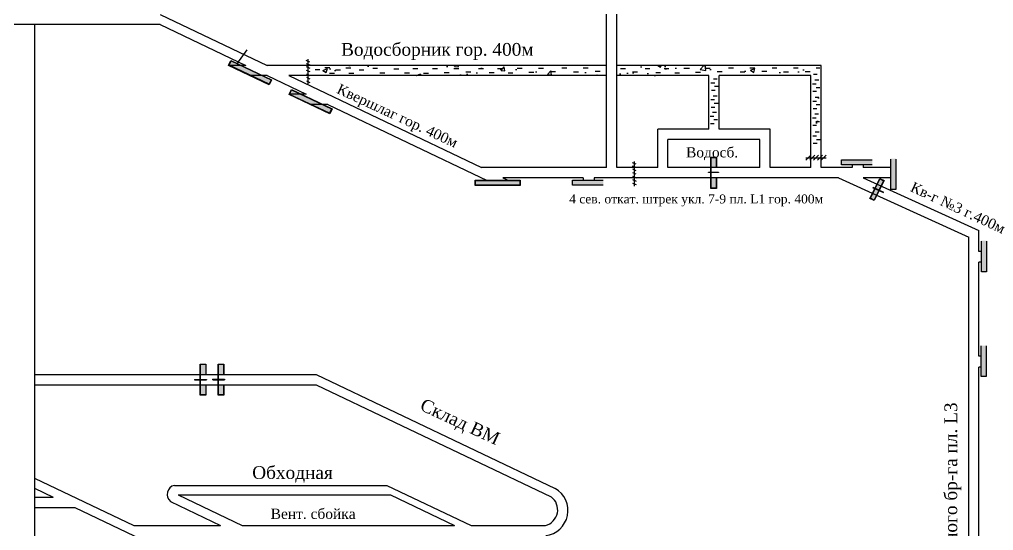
# Model space of a CAD drawing. Header units: millimetres. Extents: x -1215 to 285, y -425 to 439.
# Drawn here: x -432.4 to -51.1, y -121.2 to 78.9 of the extents above; entities that cross this region are included whole.
import ezdxf

# ---------------------------------------------------------------- set-up
doc = ezdxf.new("R2010")
doc.units = ezdxf.units.MM
doc.layers.add('Двери', color=7, linetype='Continuous')
doc.layers.add('Перемычки 01', color=7, linetype='Continuous')
doc.styles.get("Standard").update_dxf_attribs({"font": 'TIMES.TTF', "height": 10})

msp = doc.modelspace()

# ---------------------------------------------------------------- hatches: boundary and pattern name
h = msp.add_hatch()
h.set_pattern_fill('AR-CONC', scale=0.1, style=0)
h.paths.add_polyline_path([(-202.56, 56.89), (-202.56, 60.89), (-316.53, 60.89), (-316.53, 57.39), (-316.03, 56.89)])
h.paths.add_polyline_path([(-162.56, 56.89), (-158.56, 56.89), (-122.56, 56.89), (-122.56, 24.73), (-119.06, 24.73), (-118.56, 25.23), (-118.56, 60.89), (-198.56, 60.89), (-198.56, 56.89)])
h = msp.add_hatch(color=256)
h.paths.add_polyline_path([(-158.74, 19.08), (-161.66, 19.08), (-161.66, 18.91), (-158.74, 18.91)])
h.paths.add_polyline_path([(-161.76, 19.08), (-162.7, 19.08), (-162.7, 18.91), (-161.76, 18.91)])
h = msp.add_hatch(color=256)
h.paths.add_polyline_path([(-93.95, 15.79), (-95.63, 16.62), (-99.46, 8.84), (-97.77, 8.02)])
h.paths.add_polyline_path([(-94.12, 15.74), (-95.57, 16.45), (-99.29, 8.9), (-97.83, 8.18)], flags=16)
for points in [[(-98.41, 13.23), (-98.47, 13.09), (-96.36, 12.11), (-96.3, 12.24)], [(-94.23, 11.12), (-94.17, 11.25), (-96.21, 12.2), (-96.27, 12.07)]]:
    msp.add_hatch(color=256).paths.add_polyline_path(points)
at = {"layer": 'Двери'}
h = msp.add_hatch(color=256, dxfattribs=at)
h.paths.add_polyline_path([(-159.56, 20.86), (-159.56, 24.96), (-161.76, 24.96), (-161.76, 20.86), (-161.66, 20.86), (-161.66, 24.86), (-159.66, 24.86), (-159.66, 20.86)])
h.paths.add_polyline_path([(-161.66, 16.86), (-161.66, 20.86), (-161.76, 20.86), (-161.76, 16.86)])
h.paths.add_polyline_path([(-159.56, 12.76), (-159.56, 16.86), (-159.66, 16.86), (-159.66, 12.86), (-161.66, 12.86), (-161.66, 16.86), (-161.76, 16.86), (-161.76, 12.76)])
h = msp.add_hatch(color=3, dxfattribs=at)
h.paths.add_polyline_path([(-159.66, 24.86), (-161.66, 24.86), (-161.66, 20.86), (-159.66, 20.86)])
h.paths.add_polyline_path([(-161.66, 12.86), (-159.66, 12.86), (-159.66, 16.86), (-161.66, 16.86)])
h = msp.add_hatch(color=256, dxfattribs=at)
h.paths.add_polyline_path([(-359.41, -60.15), (-359.41, -56.05), (-361.61, -56.05), (-361.61, -60.15), (-361.51, -60.15), (-361.51, -56.15), (-359.51, -56.15), (-359.51, -60.15)])
h.paths.add_polyline_path([(-361.51, -64.15), (-361.51, -60.15), (-361.61, -60.15), (-361.61, -64.15)])
h.paths.add_polyline_path([(-359.41, -68.25), (-359.41, -64.15), (-359.51, -64.15), (-359.51, -68.15), (-361.51, -68.15), (-361.51, -64.15), (-361.61, -64.15), (-361.61, -68.25)])
h = msp.add_hatch(color=3, dxfattribs=at)
h.paths.add_polyline_path([(-359.51, -56.15), (-361.51, -56.15), (-361.51, -60.15), (-359.51, -60.15)])
h.paths.add_polyline_path([(-361.51, -68.15), (-359.51, -68.15), (-359.51, -64.15), (-361.51, -64.15)])
h = msp.add_hatch(color=256, dxfattribs=at)
h.paths.add_polyline_path([(-352.39, -60.15), (-352.39, -56.05), (-354.59, -56.05), (-354.59, -60.15), (-354.49, -60.15), (-354.49, -56.15), (-352.49, -56.15), (-352.49, -60.15)])
h.paths.add_polyline_path([(-354.49, -64.15), (-354.49, -60.15), (-354.59, -60.15), (-354.59, -64.15)])
h.paths.add_polyline_path([(-352.39, -68.25), (-352.39, -64.15), (-352.49, -64.15), (-352.49, -68.15), (-354.49, -68.15), (-354.49, -64.15), (-354.59, -64.15), (-354.59, -68.25)])
h = msp.add_hatch(color=3, dxfattribs=at)
h.paths.add_polyline_path([(-352.49, -56.15), (-354.49, -56.15), (-354.49, -60.15), (-352.49, -60.15)])
h.paths.add_polyline_path([(-354.49, -68.15), (-352.49, -68.15), (-352.49, -64.15), (-354.49, -64.15)])
at = {"layer": 'Перемычки 01'}
h = msp.add_hatch(color=256, dxfattribs=at)
h.paths.add_polyline_path([(-349.63, 62.83), (-350.55, 60.89), (-334.64, 53.36), (-333.72, 55.31)])
h.paths.add_polyline_path([(-333.89, 55.25), (-334.7, 53.53), (-350.38, 60.95), (-349.57, 62.66)], flags=16)
for points in [[(-349.57, 62.66), (-350.38, 60.95), (-334.7, 53.53), (-333.89, 55.25)], [(-325.9, 51.28), (-326.71, 49.57), (-311.03, 42.15), (-310.22, 43.86)], [(-253.9, 15.84), (-253.9, 13.94), (-236.56, 13.94), (-236.56, 15.84)], [(-99.29, 8.9), (-97.83, 8.18), (-94.12, 15.74), (-95.57, 16.45)]]:
    msp.add_hatch(color=3, dxfattribs=at).paths.add_polyline_path(points)
h = msp.add_hatch(color=256, dxfattribs=at)
h.paths.add_polyline_path([(-325.96, 51.45), (-326.88, 49.5), (-310.97, 41.98), (-310.05, 43.92)])
h.paths.add_polyline_path([(-310.22, 43.86), (-311.03, 42.15), (-326.71, 49.57), (-325.9, 51.28)], flags=16)
h = msp.add_hatch(color=256, dxfattribs=at)
h.paths.add_polyline_path([(-110.77, 21.85), (-106.67, 21.85), (-106.67, 21.95), (-110.67, 21.95), (-110.67, 23.95), (-106.67, 23.95), (-106.67, 24.05), (-110.77, 24.05)])
h.paths.add_polyline_path([(-106.67, 21.95), (-106.67, 21.85), (-98.57, 21.84), (-98.57, 24.04), (-106.67, 24.05), (-106.67, 23.95), (-98.67, 23.94), (-98.67, 21.94)])
h = msp.add_hatch(color=3, dxfattribs=at)
h.paths.add_polyline_path([(-110.67, 23.95), (-110.67, 21.95), (-106.67, 21.95), (-106.67, 23.95)])
h.paths.add_polyline_path([(-102.67, 21.94), (-102.67, 23.94), (-106.67, 23.95), (-106.67, 21.95)])
h.paths.add_polyline_path([(-102.67, 21.94), (-98.67, 21.94), (-98.67, 23.94), (-102.67, 23.94)])
h = msp.add_hatch(color=256, dxfattribs=at)
h.paths.add_polyline_path([(-89.26, 12.14), (-89.26, 16.24), (-89.36, 16.24), (-89.36, 12.24), (-91.36, 12.24), (-91.36, 16.24), (-91.46, 16.24), (-91.46, 12.14)])
h.paths.add_polyline_path([(-89.36, 16.24), (-89.26, 16.24), (-89.26, 24.34), (-91.46, 24.34), (-91.46, 16.24), (-91.36, 16.24), (-91.36, 24.24), (-89.36, 24.24)])
h = msp.add_hatch(color=3, dxfattribs=at)
h.paths.add_polyline_path([(-91.36, 12.24), (-89.36, 12.24), (-89.36, 16.24), (-91.36, 16.24)])
h.paths.add_polyline_path([(-89.36, 20.24), (-91.36, 20.24), (-91.36, 16.24), (-89.36, 16.24)])
h.paths.add_polyline_path([(-89.36, 20.24), (-89.36, 24.24), (-91.36, 24.24), (-91.36, 20.24)])
h = msp.add_hatch(color=256, dxfattribs=at)
h.paths.add_polyline_path([(-254.03, 15.97), (-254.03, 13.82), (-236.43, 13.82), (-236.43, 15.97)])
h.paths.add_polyline_path([(-236.56, 15.84), (-236.56, 13.94), (-253.9, 13.94), (-253.9, 15.84)], flags=16)
h = msp.add_hatch(color=256, dxfattribs=at)
h.paths.add_polyline_path([(-216.06, 13.89), (-211.96, 13.88), (-211.96, 13.98), (-215.96, 13.99), (-215.96, 15.99), (-211.96, 15.98), (-211.96, 16.08), (-216.06, 16.09)])
h.paths.add_polyline_path([(-211.96, 13.98), (-211.96, 13.88), (-203.86, 13.87), (-203.86, 16.07), (-211.96, 16.08), (-211.96, 15.98), (-203.96, 15.97), (-203.96, 13.97)])
h = msp.add_hatch(color=3, dxfattribs=at)
h.paths.add_polyline_path([(-215.96, 15.99), (-215.96, 13.99), (-211.96, 13.98), (-211.96, 15.98)])
h.paths.add_polyline_path([(-207.96, 13.98), (-207.96, 15.98), (-211.96, 15.98), (-211.96, 13.98)])
h.paths.add_polyline_path([(-207.96, 13.98), (-203.96, 13.97), (-203.96, 15.97), (-207.96, 15.98)])
h = msp.add_hatch(color=256, dxfattribs=at)
h.paths.add_polyline_path([(-53.76, -19.98), (-53.76, -15.88), (-53.86, -15.88), (-53.86, -19.88), (-55.86, -19.88), (-55.86, -15.88), (-55.96, -15.88), (-55.96, -19.98)])
h.paths.add_polyline_path([(-53.86, -15.88), (-53.76, -15.88), (-53.76, -7.78), (-55.96, -7.78), (-55.96, -15.88), (-55.86, -15.88), (-55.86, -7.88), (-53.86, -7.88)])
h = msp.add_hatch(color=3, dxfattribs=at)
h.paths.add_polyline_path([(-55.86, -19.88), (-53.86, -19.88), (-53.86, -15.88), (-55.86, -15.88)])
h.paths.add_polyline_path([(-53.86, -11.88), (-55.86, -11.88), (-55.86, -15.88), (-53.86, -15.88)])
h.paths.add_polyline_path([(-53.86, -11.88), (-53.86, -7.88), (-55.86, -7.88), (-55.86, -11.88)])
h = msp.add_hatch(color=256, dxfattribs=at)
h.paths.add_polyline_path([(-53.85, -61.06), (-53.85, -56.96), (-53.95, -56.96), (-53.95, -60.96), (-55.95, -60.96), (-55.95, -56.96), (-56.05, -56.96), (-56.05, -61.06)])
h.paths.add_polyline_path([(-53.95, -56.96), (-53.85, -56.96), (-53.85, -48.86), (-56.05, -48.86), (-56.05, -56.96), (-55.95, -56.96), (-55.95, -48.96), (-53.95, -48.96)])
h = msp.add_hatch(color=3, dxfattribs=at)
h.paths.add_polyline_path([(-55.95, -60.96), (-53.95, -60.96), (-53.95, -56.96), (-55.95, -56.96)])
h.paths.add_polyline_path([(-53.95, -52.96), (-55.95, -52.96), (-55.95, -56.96), (-53.95, -56.96)])
h.paths.add_polyline_path([(-53.95, -52.96), (-53.95, -48.96), (-55.95, -48.96), (-55.95, -52.96)])

# ---------------------------------------------------------------- linework, layer by layer
for p, q in [((-202.56, 20.89), (-202.56, 184.03)), ((-198.56, 20.89), (-198.56, 183.2)), ((-377.34, 80.89), (-335.41, 60.89)), ((-377.34, 76.89), (-544.56, 76.89)), ((-426.56, 76.89), (-426.56, -132.09)), ((-377.34, 76.89), (-343.79, 60.89)), ((-320.26, 62.96), (-318.86, 62.35)), ((-320.19, 61.69), (-318.79, 61.08)), ((-319.49, 63.31), (-319.49, 53.67)), ((-343.79, 60.89), (-350.67, 60.89)), ((-202.56, 60.89), (-335.41, 60.89)), ((-320.16, 59.07), (-318.77, 58.46)), ((-320.14, 60.41), (-318.75, 59.8)), ((-320.09, 57.6), (-318.7, 56.99)), ((-316.7, 59.35), (-314.77, 59.35)), ((-312.82, 60.1), (-310.89, 60.1)), ((-311, 57.8), (-309.07, 57.8)), ((-308.7, 59.14), (-306.77, 59.14)), ((-304.68, 59.91), (-302.75, 59.91)), ((-303.43, 57.8), (-301.51, 57.8)), ((-299.48, 59.14), (-297.56, 59.14)), ((-294.12, 59.81), (-292.19, 59.81)), ((-291.34, 57.99), (-289.41, 57.99)), ((-285.88, 59.61), (-283.95, 59.61)), ((-281.7, 57.98), (-279.77, 57.98)), ((-278.44, 59.66), (-276.52, 59.66)), ((-274.28, 57.92), (-272.35, 57.92)), ((-270.7, 59.7), (-268.77, 59.7)), ((-266.16, 58.15), (-264.23, 58.15)), ((-262.34, 59.7), (-260.42, 59.7)), ((-257.66, 58.39), (-255.74, 58.39)), ((-252.75, 59.69), (-250.82, 59.69)), ((-248.57, 58.06), (-246.64, 58.06)), ((-245.31, 59.74), (-243.38, 59.74)), ((-241.14, 57.99), (-239.22, 57.99)), ((-237.56, 59.78), (-235.64, 59.78)), ((-233.03, 58.23), (-231.1, 58.23)), ((-229.21, 59.78), (-227.28, 59.78)), ((-224.53, 58.47), (-222.6, 58.47)), ((-220.08, 59.94), (-218.15, 59.94)), ((-215.54, 58.39), (-213.62, 58.39)), ((-211.72, 59.94), (-209.8, 59.94)), ((-207.04, 58.62), (-205.12, 58.62)), ((-118.56, 60.89), (-198.56, 60.89)), ((-197.11, 59.72), (-195.19, 59.72)), ((-192.43, 58.41), (-190.51, 58.41)), ((-187.52, 59.7), (-185.59, 59.7)), ((-183.34, 58.08), (-181.41, 58.08)), ((-180.08, 59.75), (-178.16, 59.75)), ((-175.92, 58.01), (-173.99, 58.01)), ((-172.34, 59.8), (-170.41, 59.8)), ((-167.8, 58.25), (-165.87, 58.25)), ((-163.98, 59.8), (-162.06, 59.8)), ((-159.3, 58.48), (-157.38, 58.48)), ((-154.85, 59.96), (-152.92, 59.96)), ((-150.31, 58.41), (-148.39, 58.41)), ((-146.5, 59.96), (-144.57, 59.96)), ((-141.82, 58.64), (-139.89, 58.64)), ((-137.81, 59.89), (-135.89, 59.89)), ((-133.28, 58.34), (-131.35, 58.34)), ((-129.46, 59.89), (-127.53, 59.89)), ((-124.78, 58.58), (-122.85, 58.58)), ((-121.62, 57.52), (-120.16, 57.52)), ((-120.56, 59.89), (-119.1, 59.89)), ((-118.56, 20.89), (-118.56, 60.89)), ((-335.41, 56.89), (-342.15, 56.89)), ((-335.41, 56.89), (-320.12, 49.6)), ((-202.56, 56.89), (-327.02, 56.89)), ((-327.02, 56.89), (-251.54, 20.89)), ((-320.11, 56.26), (-318.71, 55.65)), ((-320.11, 54.86), (-318.71, 54.25)), ((-162.56, 56.89), (-198.56, 56.89)), ((-162.56, 35.89), (-162.56, 56.89)), ((-161.7, 54.11), (-160.24, 54.11)), ((-160.75, 55.62), (-159.29, 55.62)), ((-122.56, 56.89), (-158.56, 56.89)), ((-158.56, 35.89), (-158.56, 56.89)), ((-122.56, 20.89), (-122.56, 56.89)), ((-121.95, 53.68), (-120.49, 53.68)), ((-120.99, 55.19), (-119.53, 55.19)), ((-320.12, 49.6), (-326.99, 49.6)), ((-161.55, 51.18), (-160.09, 51.18)), ((-160.34, 52.71), (-158.88, 52.71)), ((-121.8, 50.75), (-120.34, 50.75)), ((-120.59, 52.28), (-119.13, 52.28)), ((-161.76, 47.51), (-160.3, 47.51)), ((-160.81, 49.02), (-159.35, 49.02)), ((-160.4, 46.11), (-158.94, 46.11)), ((-121.85, 46.95), (-120.39, 46.95)), ((-120.9, 48.46), (-119.43, 48.46)), ((-311.73, 45.6), (-318.64, 45.6)), ((-311.73, 45.6), (-249.31, 15.83)), ((-161.61, 44.58), (-160.15, 44.58)), ((-161.06, 42.59), (-159.6, 42.59)), ((-121.7, 44.02), (-120.24, 44.02)), ((-120.49, 45.55), (-119.03, 45.55)), ((-162.01, 41.08), (-160.55, 41.08)), ((-161.87, 38.15), (-160.4, 38.15)), ((-160.65, 39.68), (-159.19, 39.68)), ((-121.99, 40.4), (-120.53, 40.4)), ((-121.04, 41.9), (-119.58, 41.9)), ((-120.63, 39), (-119.17, 39)), ((-182.56, 20.89), (-182.56, 35.89)), ((-162.56, 35.89), (-182.56, 35.89)), ((-138.56, 35.89), (-158.56, 35.89)), ((-138.56, 20.89), (-138.56, 35.89)), ((-121.84, 37.47), (-120.38, 37.47)), ((-120.86, 34.86), (-119.4, 34.86)), ((-178.56, 20.89), (-178.56, 31.89)), ((-142.56, 31.89), (-178.56, 31.89)), ((-142.56, 20.89), (-142.56, 31.89)), ((-121.81, 33.36), (-120.35, 33.36)), ((-120.45, 31.95), (-118.99, 31.95)), ((-121.67, 30.43), (-120.2, 30.43)), ((-192.57, 22.91), (-191.18, 22.3)), ((-191.8, 23.26), (-191.8, 13.61)), ((-202.56, 20.89), (-251.54, 20.89)), ((-182.56, 20.89), (-198.56, 20.89)), ((-192.5, 21.63), (-191.11, 21.02)), ((-192.46, 20.36), (-191.06, 19.75)), ((-142.56, 20.89), (-178.56, 20.89)), ((-122.56, 20.89), (-138.56, 20.89)), ((-106.5, 20.89), (-118.56, 20.89)), ((-106.5, 21.95), (-106.5, 20.89)), ((-102.13, 21.94), (-102.13, 20.89)), ((-91.36, 20.89), (-102.13, 20.89)), ((-243.15, 16.89), (-240.9, 15.82)), ((-211.79, 16.89), (-243.15, 16.89)), ((-211.79, 16.89), (-211.79, 15.98)), ((-111.77, 16.89), (-207.43, 16.89)), ((-207.43, 16.89), (-207.43, 15.98)), ((-192.48, 19.02), (-191.08, 18.41)), ((-192.42, 16.2), (-191.03, 15.59)), ((-192.41, 17.54), (-191.01, 16.93)), ((-111.77, 16.89), (-60.81, -6.36)), ((-102.13, 16.89), (-56.81, -3.79)), ((-91.36, 16.89), (-102.13, 16.89)), ((-192.42, 14.81), (-191.03, 14.2)), ((-56.81, -11.94), (-56.81, -3.79)), ((-60.81, -48.63), (-60.81, -6.36)), ((-55.86, -11.94), (-56.81, -11.94)), ((-55.86, -16.21), (-56.81, -16.21)), ((-56.81, -53.02), (-56.81, -16.21)), ((-60.81, -70.07), (-60.81, -48.62)), ((-55.95, -53.02), (-56.81, -53.02)), ((-426.56, -60.15), (-316.3, -60.15)), ((-316.3, -60.15), (-222.69, -104.8)), ((-56.81, -71.98), (-56.81, -57.29)), ((-55.95, -57.29), (-56.81, -57.29)), ((-426.56, -64.15), (-316.3, -64.15)), ((-316.3, -64.15), (-224.24, -108.06)), ((-60.81, -246.64), (-60.81, -70.07)), ((-56.81, -140.24), (-56.81, -71.98)), ((-426.56, -100.68), (-387.64, -119.24)), ((-426.56, -104.68), (-419.16, -108.21)), ((-371.77, -103.56), (-288.55, -103.57)), ((-288.55, -103.57), (-255.65, -119.26)), ((-426.56, -108.2), (-419.16, -108.21)), ((-373.3, -109.88), (-353.66, -119.24)), ((-370.32, -107.3), (-287.15, -107.31)), ((-370.32, -107.3), (-345.27, -119.24)), ((-287.15, -107.31), (-262.1, -119.26)), ((-426.56, -112.2), (-410.77, -112.21)), ((-410.77, -112.21), (-381.71, -126.07)), ((-387.64, -119.24), (-376.74, -119.24)), ((-387.64, -119.24), (-353.66, -119.24)), ((-345.27, -119.24), (-262.1, -119.26)), ((-345.27, -119.24), (-295.08, -119.25)), ((-255.65, -119.26), (-226.51, -119.26))]:
    msp.add_line(p, q)
at = {"color": 43, "true_color": 0xb8b86f}
msp.add_line((-343.46, 66.96), (-347.4, 61.45), dxfattribs=at)
at = {"color": 7}
for points in [[(-124.56, 23.73), (-122.56, 25.73)], [(-124.56, 24.73), (-116.56, 24.73)], [(-123.06, 23.73), (-121.06, 25.73)], [(-121.56, 23.73), (-119.56, 25.73)], [(-120.06, 23.73), (-118.06, 25.73)], [(-118.56, 23.73), (-116.56, 25.73)]]:
    msp.add_lwpolyline(points, dxfattribs=at)
for points in [[(-162.7, 19.08), (-158.74, 19.08), (-158.74, 18.91), (-162.7, 18.91)], [(-93.95, 15.79), (-97.77, 8.02), (-99.46, 8.84), (-95.63, 16.62)], [(-94.12, 15.74), (-97.83, 8.18), (-99.29, 8.9), (-95.57, 16.45)]]:
    msp.add_lwpolyline(points, close=True)
for centre, radius, start, end in [((-370.95, -107.1), 3.64, 102.9257, 229.8042), ((-227.62, -113.41), 9.92, 276.9744, 60.1655), ((-228.04, -113.12), 6.33, 284.0329, 53.0522)]:
    msp.add_arc(centre, radius, start, end)
at = {"layer": 'Двери'}
for p, q in [((-98.46, 13.09), (-94.23, 11.12)), ((-98.41, 13.23), (-94.17, 11.25)), ((-363.93, -62.09), (-359.25, -62.09)), ((-363.93, -62.09), (-363.93, -62.23)), ((-363.93, -62.23), (-359.25, -62.23)), ((-359.25, -62.09), (-359.25, -62.23)), ((-356.79, -62.02), (-356.79, -62.17)), ((-356.79, -62.02), (-352.11, -62.02)), ((-356.78, -62.17), (-352.11, -62.17)), ((-352.11, -62.02), (-352.11, -62.17))]:
    msp.add_line(p, q, dxfattribs=at)
for points in [[(-159.56, 16.86), (-159.56, 12.76), (-161.76, 12.76), (-161.76, 24.96), (-159.56, 24.96), (-159.56, 20.86)], [(-159.66, 16.86), (-159.66, 12.86), (-161.66, 12.86), (-161.66, 24.86), (-159.66, 24.86), (-159.66, 20.86)], [(-359.41, -64.15), (-359.41, -68.25), (-361.61, -68.25), (-361.61, -56.05), (-359.41, -56.05), (-359.41, -60.15)], [(-359.51, -64.15), (-359.51, -68.15), (-361.51, -68.15), (-361.51, -56.15), (-359.51, -56.15), (-359.51, -60.15)], [(-352.39, -64.15), (-352.39, -68.25), (-354.59, -68.25), (-354.59, -56.05), (-352.39, -56.05), (-352.39, -60.15)], [(-352.49, -64.15), (-352.49, -68.15), (-354.49, -68.15), (-354.49, -56.15), (-352.49, -56.15), (-352.49, -60.15)]]:
    msp.add_lwpolyline(points, dxfattribs=at)
at = {"layer": 'Перемычки 01'}
for points in [[(-349.63, 62.83), (-333.72, 55.31), (-334.64, 53.36), (-350.55, 60.89)], [(-349.57, 62.66), (-333.89, 55.25), (-334.7, 53.53), (-350.38, 60.95)], [(-325.96, 51.45), (-310.05, 43.92), (-310.97, 41.98), (-326.88, 49.5)], [(-325.9, 51.28), (-310.22, 43.86), (-311.03, 42.15), (-326.71, 49.57)], [(-254.03, 15.97), (-236.43, 15.97), (-236.43, 13.82), (-254.03, 13.82)], [(-253.9, 15.84), (-236.56, 15.84), (-236.56, 13.94), (-253.9, 13.94)]]:
    msp.add_lwpolyline(points, close=True, dxfattribs=at)
for points in [[(-98.67, 21.94), (-110.67, 21.95), (-110.67, 23.95), (-98.67, 23.94)], [(-89.36, 24.24), (-89.36, 12.24), (-91.36, 12.24), (-91.36, 24.24)], [(-203.96, 13.97), (-215.96, 13.99), (-215.96, 15.99), (-203.96, 15.97)], [(-53.86, -7.88), (-53.86, -19.88), (-55.86, -19.88), (-55.86, -7.88)], [(-53.95, -48.96), (-53.95, -60.96), (-55.95, -60.96), (-55.95, -48.96)]]:
    msp.add_lwpolyline(points, dxfattribs=at)

# ---------------------------------------------------------------- texts
for s, height, p in [('Водосборник гор. 400м', 5, (-306.51, 64.68)), ('Водосб.', 4, (-171.47, 24.87)), ('4 сев. откат. штрек укл. 7-9 пл. L1 гор. 400м', 3.5, (-217.22, 6.86)), ('Обходная', 5, (-341.31, -101.04))]:
    msp.add_text(s, height=height).set_placement(p)
for s, height, rotation, p in [('Квершлаг гор. 400м', 4, 335, (-308.55, 50.24)), ('Кв-г №3 г.400м', 4, 335, (-84.01, 11.81)), ('Склад ВМ', 5, 335, (-276.05, -73.81)), ('Мех. ходок южного бр-га пл. L3', 5, 90, (-65.33, -175.32))]:
    msp.add_text(s, height=height, rotation=rotation).set_placement(p)
at = {"color": 7}
msp.add_text('Вент. сбойка', height=4, dxfattribs=at).set_placement((-334.06, -116.69))

doc.saveas('drawing.dxf')
